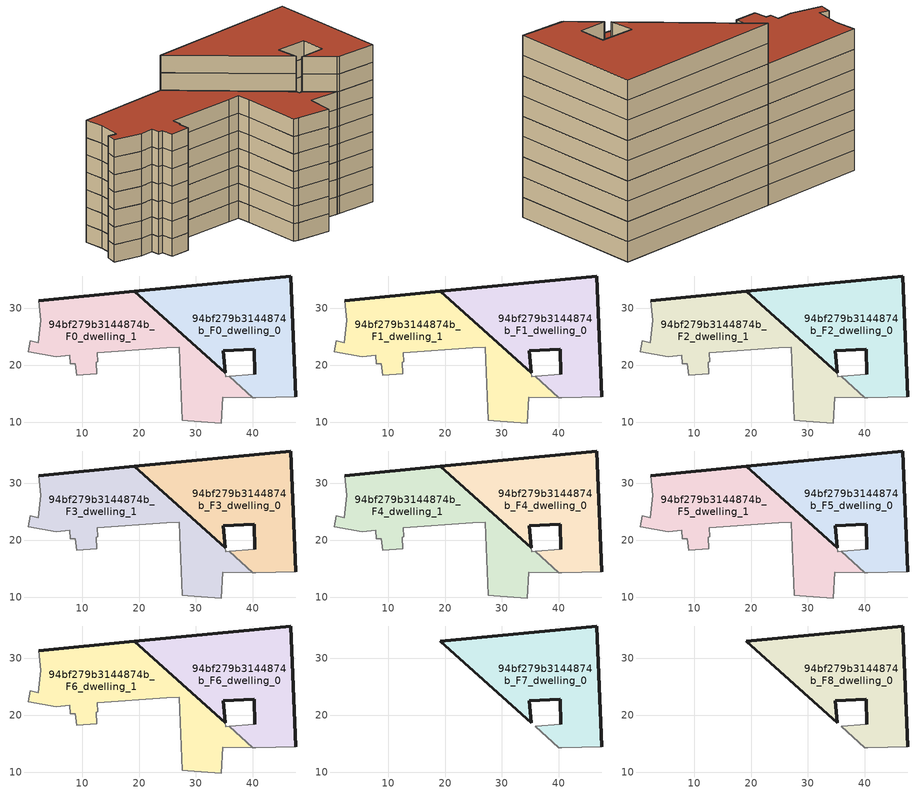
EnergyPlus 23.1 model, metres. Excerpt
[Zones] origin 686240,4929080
94bf279b3144874b_F0_dwelling_0
 floor ground (EU_floor_Construction): 47.5,14.45 46.68,35.66 19.16,32.96 35.16,18.66 34.78,22.5 40.21,22.78 40.36,18.42 35.85,18.04 40.01,14.32 40.49,14.31 z0
 wall outside (EU_wall_Construction): 40.36,18.42 40.21,22.78 34.78,22.5 35.16,18.66 / 35.15,18.66 19.16,32.96 46.68,35.66 47.5,14.45 z0:3
 wall adiabatic (EU_wall_Construction): 47.5,14.45 40.49,14.31 40.01,14.32 35.85,18.04 40.36,18.42 z0:3
94bf279b3144874b_F0_dwelling_1
 floor ground (EU_floor_Construction): 40.01,14.32 35.85,18.04 35.22,17.99 35.16,18.66 19.16,32.96 2.34,31.31 2.72,27.92 2.33,23.91 0.92,24.3 0.56,22.35 5.45,21.44 7.85,21.72 7.94,20.22 8.78,20.28 9.03,18.2 12.61,18.47 12.46,20.54 12.74,20.56 12.63,22.2 24.89,23.06 27.02,23.18 27.16,20.87 27.59,10.35 28.56,10.24 34.48,9.84 34.66,14.4 z0
 wall outside (EU_wall_Construction): 2.34,31.31 19.16,32.96 35.15,18.66 z0:3
 wall adiabatic (EU_wall_Construction): 35.16,18.66 35.22,17.99 35.85,18.04 40.01,14.32 34.66,14.4 34.48,9.84 28.56,10.24 27.59,10.35 27.16,20.87 27.02,23.18 24.89,23.06 12.63,22.2 12.74,20.56 12.46,20.54 12.61,18.47 9.03,18.2 8.78,20.28 7.94,20.22 7.85,21.72 5.45,21.44 0.56,22.35 0.92,24.3 2.33,23.91 2.72,27.92 2.34,31.31 z0:3
94bf279b3144874b_F1_dwelling_0
 floor to 94bf279b3144874b_F0_dwelling_0 (EU_floor_Construction): 47.5,14.45 46.68,35.66 19.16,32.96 35.15,18.66 34.78,22.5 40.21,22.78 40.36,18.42 35.85,18.04 40.01,14.32 40.49,14.31 z3
 wall outside (EU_wall_Construction): 40.36,18.42 40.21,22.78 34.78,22.5 35.16,18.66 / 35.15,18.66 19.16,32.96 46.68,35.66 47.5,14.45 z3:6
 wall adiabatic (EU_wall_Construction): 47.5,14.45 40.49,14.31 40.01,14.32 35.85,18.04 40.36,18.42 z3:6
94bf279b3144874b_F1_dwelling_1
 floor to 94bf279b3144874b_F0_dwelling_1 (EU_floor_Construction): 40.01,14.32 35.85,18.04 35.22,17.99 35.15,18.66 19.16,32.96 2.34,31.31 2.72,27.92 2.33,23.91 0.92,24.3 0.56,22.35 5.45,21.44 7.85,21.72 7.94,20.22 8.78,20.28 9.03,18.2 12.61,18.47 12.46,20.54 12.74,20.56 12.63,22.2 24.89,23.06 27.02,23.18 27.16,20.87 27.59,10.35 28.56,10.24 34.48,9.84 34.66,14.4 z3
 wall outside (EU_wall_Construction): 2.34,31.31 19.16,32.96 35.15,18.66 z3:6
 wall adiabatic (EU_wall_Construction): 35.16,18.66 35.22,17.99 35.85,18.04 40.01,14.32 34.66,14.4 34.48,9.84 28.56,10.24 27.59,10.35 27.16,20.87 27.02,23.18 24.89,23.06 12.63,22.2 12.74,20.56 12.46,20.54 12.61,18.47 9.03,18.2 8.78,20.28 7.94,20.22 7.85,21.72 5.45,21.44 0.56,22.35 0.92,24.3 2.33,23.91 2.72,27.92 2.34,31.31 z3:6
94bf279b3144874b_F2_dwelling_0
 floor to 94bf279b3144874b_F1_dwelling_0 (EU_floor_Construction): 47.5,14.45 46.68,35.66 19.16,32.96 35.15,18.66 34.78,22.5 40.21,22.78 40.36,18.42 35.85,18.04 40.01,14.32 40.49,14.31 z6
 wall outside (EU_wall_Construction): 40.36,18.42 40.21,22.78 34.78,22.5 35.16,18.66 / 35.15,18.66 19.16,32.96 46.68,35.66 47.5,14.45 z6:9
 wall adiabatic (EU_wall_Construction): 47.5,14.45 40.49,14.31 40.01,14.32 35.85,18.04 40.36,18.42 z6:9
94bf279b3144874b_F2_dwelling_1
 floor to 94bf279b3144874b_F1_dwelling_1 (EU_floor_Construction): 40.01,14.32 35.85,18.04 35.22,17.99 35.15,18.66 19.16,32.96 2.34,31.31 2.72,27.92 2.33,23.91 0.92,24.3 0.56,22.35 5.45,21.44 7.85,21.72 7.94,20.22 8.78,20.28 9.03,18.2 12.61,18.47 12.46,20.54 12.74,20.56 12.63,22.2 24.89,23.06 27.02,23.18 27.16,20.87 27.59,10.35 28.56,10.24 34.48,9.84 34.66,14.4 z6
 wall outside (EU_wall_Construction): 2.34,31.31 19.16,32.96 35.15,18.66 z6:9
 wall adiabatic (EU_wall_Construction): 35.16,18.66 35.22,17.99 35.85,18.04 40.01,14.32 34.66,14.4 34.48,9.84 28.56,10.24 27.59,10.35 27.16,20.87 27.02,23.18 24.89,23.06 12.63,22.2 12.74,20.56 12.46,20.54 12.61,18.47 9.03,18.2 8.78,20.28 7.94,20.22 7.85,21.72 5.45,21.44 0.56,22.35 0.92,24.3 2.33,23.91 2.72,27.92 2.34,31.31 z6:9
94bf279b3144874b_F3_dwelling_0
 floor to 94bf279b3144874b_F2_dwelling_0 (EU_floor_Construction): 47.5,14.45 46.68,35.66 19.16,32.96 35.15,18.66 34.78,22.5 40.21,22.78 40.36,18.42 35.85,18.04 40.01,14.32 40.49,14.31 z9
 wall outside (EU_wall_Construction): 40.36,18.42 40.21,22.78 34.78,22.5 35.16,18.66 / 35.15,18.66 19.16,32.96 46.68,35.66 47.5,14.45 z9:12
 wall adiabatic (EU_wall_Construction): 47.5,14.45 40.49,14.31 40.01,14.32 35.85,18.04 40.36,18.42 z9:12
94bf279b3144874b_F3_dwelling_1
 floor to 94bf279b3144874b_F2_dwelling_1 (EU_floor_Construction): 40.01,14.32 35.85,18.04 35.22,17.99 35.15,18.66 19.16,32.96 2.34,31.31 2.72,27.92 2.33,23.91 0.92,24.3 0.56,22.35 5.45,21.44 7.85,21.72 7.94,20.22 8.78,20.28 9.03,18.2 12.61,18.47 12.46,20.54 12.74,20.56 12.63,22.2 24.89,23.06 27.02,23.18 27.16,20.87 27.59,10.35 28.56,10.24 34.48,9.84 34.66,14.4 z9
 wall outside (EU_wall_Construction): 2.34,31.31 19.16,32.96 35.15,18.66 z9:12
 wall adiabatic (EU_wall_Construction): 35.16,18.66 35.22,17.99 35.85,18.04 40.01,14.32 34.66,14.4 34.48,9.84 28.56,10.24 27.59,10.35 27.16,20.87 27.02,23.18 24.89,23.06 12.63,22.2 12.74,20.56 12.46,20.54 12.61,18.47 9.03,18.2 8.78,20.28 7.94,20.22 7.85,21.72 5.45,21.44 0.56,22.35 0.92,24.3 2.33,23.91 2.72,27.92 2.34,31.31 z9:12
94bf279b3144874b_F4_dwelling_0
 floor to 94bf279b3144874b_F3_dwelling_0 (EU_floor_Construction): 47.5,14.45 46.68,35.66 19.16,32.96 35.15,18.66 34.78,22.5 40.21,22.78 40.36,18.42 35.85,18.04 40.01,14.32 40.49,14.31 z12
 wall outside (EU_wall_Construction): 40.36,18.42 40.21,22.78 34.78,22.5 35.16,18.66 / 35.15,18.66 19.16,32.96 46.68,35.66 47.5,14.45 z12:15
 wall adiabatic (EU_wall_Construction): 47.5,14.45 40.49,14.31 40.01,14.32 35.85,18.04 40.36,18.42 z12:15
94bf279b3144874b_F4_dwelling_1
 floor to 94bf279b3144874b_F3_dwelling_1 (EU_floor_Construction): 40.01,14.32 35.85,18.04 35.22,17.99 35.15,18.66 19.16,32.96 2.34,31.31 2.72,27.92 2.33,23.91 0.92,24.3 0.56,22.35 5.45,21.44 7.85,21.72 7.94,20.22 8.78,20.28 9.03,18.2 12.61,18.47 12.46,20.54 12.74,20.56 12.63,22.2 24.89,23.06 27.02,23.18 27.16,20.87 27.59,10.35 28.56,10.24 34.48,9.84 34.66,14.4 z12
 wall outside (EU_wall_Construction): 2.34,31.31 19.16,32.96 35.15,18.66 z12:15
 wall adiabatic (EU_wall_Construction): 35.16,18.66 35.22,17.99 35.85,18.04 40.01,14.32 34.66,14.4 34.48,9.84 28.56,10.24 27.59,10.35 27.16,20.87 27.02,23.18 24.89,23.06 12.63,22.2 12.74,20.56 12.46,20.54 12.61,18.47 9.03,18.2 8.78,20.28 7.94,20.22 7.85,21.72 5.45,21.44 0.56,22.35 0.92,24.3 2.33,23.91 2.72,27.92 2.34,31.31 z12:15
94bf279b3144874b_F5_dwelling_0
 floor to 94bf279b3144874b_F4_dwelling_0 (EU_floor_Construction): 47.5,14.45 46.68,35.66 19.16,32.96 35.15,18.66 34.78,22.5 40.21,22.78 40.36,18.42 35.85,18.04 40.01,14.32 40.49,14.31 z15
 wall outside (EU_wall_Construction): 40.36,18.42 40.21,22.78 34.78,22.5 35.16,18.66 / 35.15,18.66 19.16,32.96 46.68,35.66 47.5,14.45 z15:18
 wall adiabatic (EU_wall_Construction): 47.5,14.45 40.49,14.31 40.01,14.32 35.85,18.04 40.36,18.42 z15:18
94bf279b3144874b_F5_dwelling_1
 floor to 94bf279b3144874b_F4_dwelling_1 (EU_floor_Construction): 40.01,14.32 35.85,18.04 35.22,17.99 35.15,18.66 19.16,32.96 2.34,31.31 2.72,27.92 2.33,23.91 0.92,24.3 0.56,22.35 5.45,21.44 7.85,21.72 7.94,20.22 8.78,20.28 9.03,18.2 12.61,18.47 12.46,20.54 12.74,20.56 12.63,22.2 24.89,23.06 27.02,23.18 27.16,20.87 27.59,10.35 28.56,10.24 34.48,9.84 34.66,14.4 z15
 wall outside (EU_wall_Construction): 2.34,31.31 19.16,32.96 35.15,18.66 z15:18
 wall adiabatic (EU_wall_Construction): 35.16,18.66 35.22,17.99 35.85,18.04 40.01,14.32 34.66,14.4 34.48,9.84 28.56,10.24 27.59,10.35 27.16,20.87 27.02,23.18 24.89,23.06 12.63,22.2 12.74,20.56 12.46,20.54 12.61,18.47 9.03,18.2 8.78,20.28 7.94,20.22 7.85,21.72 5.45,21.44 0.56,22.35 0.92,24.3 2.33,23.91 2.72,27.92 2.34,31.31 z15:18
94bf279b3144874b_F6_dwelling_0
 floor to 94bf279b3144874b_F5_dwelling_0 (EU_floor_Construction): 47.5,14.45 46.68,35.66 19.16,32.96 35.15,18.66 34.78,22.5 40.21,22.78 40.36,18.42 35.85,18.04 40.01,14.32 40.49,14.31 z18
 wall outside (EU_wall_Construction): 40.36,18.42 40.21,22.78 34.78,22.5 35.16,18.66 / 35.15,18.66 19.16,32.96 46.68,35.66 47.5,14.45 z18:21
 wall adiabatic (EU_wall_Construction): 47.5,14.45 40.49,14.31 40.01,14.32 35.85,18.04 40.36,18.42 z18:21
94bf279b3144874b_F6_dwelling_1
 floor to 94bf279b3144874b_F5_dwelling_1 (EU_floor_Construction): 40.01,14.32 35.85,18.04 35.22,17.99 35.15,18.66 19.16,32.96 2.34,31.31 2.72,27.92 2.33,23.91 0.92,24.3 0.56,22.35 5.45,21.44 7.85,21.72 7.94,20.22 8.78,20.28 9.03,18.2 12.61,18.47 12.46,20.54 12.74,20.56 12.63,22.2 24.89,23.06 27.02,23.18 27.16,20.87 27.59,10.35 28.56,10.24 34.48,9.84 34.66,14.4 z18
 wall outside (EU_wall_Construction): 2.34,31.31 19.16,32.96 35.15,18.66 z18:21
 wall adiabatic (EU_wall_Construction): 35.16,18.66 35.22,17.99 35.85,18.04 40.01,14.32 34.66,14.4 34.48,9.84 28.56,10.24 27.59,10.35 27.16,20.87 27.02,23.18 24.89,23.06 12.63,22.2 12.74,20.56 12.46,20.54 12.61,18.47 9.03,18.2 8.78,20.28 7.94,20.22 7.85,21.72 5.45,21.44 0.56,22.35 0.92,24.3 2.33,23.91 2.72,27.92 2.34,31.31 z18:21
 roof outside (EU_roof_Construction): 35.16,18.66 35.22,17.99 35.85,18.04 40.01,14.32 34.66,14.4 34.48,9.84 28.56,10.24 27.59,10.35 27.16,20.87 27.02,23.18 24.89,23.06 12.63,22.2 12.74,20.56 12.46,20.54 12.61,18.47 9.03,18.2 8.78,20.28 7.94,20.22 7.85,21.72 5.45,21.44 0.56,22.35 0.92,24.3 2.33,23.91 2.72,27.92 2.34,31.31 19.16,32.96 z21
94bf279b3144874b_F7_dwelling_0
 floor to 94bf279b3144874b_F6_dwelling_0 (EU_floor_Construction): 47.5,14.45 46.68,35.66 19.16,32.96 35.15,18.66 34.78,22.5 40.21,22.78 40.36,18.42 35.85,18.04 40.01,14.32 40.49,14.31 z21
 wall outside (EU_wall_Construction): 40.36,18.42 40.21,22.78 34.78,22.5 35.16,18.66 19.16,32.96 46.68,35.66 47.5,14.45 z21:24
 wall adiabatic (EU_wall_Construction): 47.5,14.45 40.49,14.31 40.01,14.32 35.85,18.04 40.36,18.42 z21:24
94bf279b3144874b_F8_dwelling_0
 floor to 94bf279b3144874b_F7_dwelling_0 (EU_floor_Construction): 47.5,14.45 46.68,35.66 19.16,32.96 35.15,18.66 34.78,22.5 40.21,22.78 40.36,18.42 35.85,18.04 40.01,14.32 40.49,14.31 z24
 wall outside (EU_wall_Construction): 40.36,18.42 40.21,22.78 34.78,22.5 35.16,18.66 19.16,32.96 46.68,35.66 47.5,14.45 z24:27
 wall adiabatic (EU_wall_Construction): 47.5,14.45 40.49,14.31 40.01,14.32 35.85,18.04 40.36,18.42 z24:27
 roof outside (EU_roof_Construction): 46.68,35.66 47.5,14.45 40.49,14.31 40.01,14.32 35.85,18.04 40.36,18.42 40.21,22.78 34.78,22.5 35.16,18.66 19.16,32.96 z27
[Building]
EU S2 Campaign: North Axis=0; Terrain=City; Solar Distribution=FullExterior
[Site:Location]
Bologna: Latitude=44.5; Longitude=11.25; Time Zone=1; Elevation=37
[SizingPeriod:WeatherFileDays]
AnnualSizingPeriod: Begin Month=1; Begin Day of Month=1; End Month=12; End Day of Month=31; Day of Week for Start Day=Monday; Use Weather File Daylight Saving Period=No; Use Weather File Rain and Snow Indicators=No
[MATERIAL]
EU_InternalMass_Material: Roughness=MediumRough; Thickness=0.1; Conductivity=1; Density=1800; Specific Heat=900; Thermal Absorptance=0.9; Solar Absorptance=0.7; Visible Absorptance=0.7
[MATERIAL:NOMASS] Roughness=MediumRough; Thermal Absorptance=0.9; Solar Absorptance=0.7; Visible Absorptance=0.7
Name | Thermal Resistance
EU_wall_NoMass | 0.905828
EU_roof_NoMass | 0.37593
EU_floor_NoMass | 0.67114
[CONSTRUCTION]
EU_wall_Construction: EU_wall_NoMass
EU_roof_Construction: EU_roof_NoMass
EU_floor_Construction: EU_floor_NoMass
EU_InternalMass_Construction: EU_InternalMass_Material
[ZONE] Type=1; Multiplier=1; Ceiling Height=autocalculate; Floor Area=autocalculate; Part of Total Floor Area=Yes
Name | Volume
94bf279b3144874b_F0_dwelling_0; 94bf279b3144874b_F1_dwelling_0; 94bf279b3144874b_F2_dwelling_0; 94bf279b3144874b_F3_dwelling_0; 94bf279b3144874b_F4_dwelling_0; 94bf279b3144874b_F5_dwelling_0; 94bf279b3144874b_F6_dwelling_0; 94bf279b3144874b_F7_dwelling_0; 94bf279b3144874b_F8_dwelling_0 | 1022.56
94bf279b3144874b_F0_dwelling_1; 94bf279b3144874b_F1_dwelling_1; 94bf279b3144874b_F2_dwelling_1; 94bf279b3144874b_F3_dwelling_1; 94bf279b3144874b_F4_dwelling_1; 94bf279b3144874b_F5_dwelling_1; 94bf279b3144874b_F6_dwelling_1 | 1022.57
[INTERNALMASS] Construction=EU_InternalMass_Construction
Name | Zone or ZoneList | Surface Area
94bf279b3144874b_F0_dwelling_0_EU_InternalMass | 94bf279b3144874b_F0_dwelling_0 | 340.854
94bf279b3144874b_F0_dwelling_1_EU_InternalMass | 94bf279b3144874b_F0_dwelling_1 | 340.856
94bf279b3144874b_F1_dwelling_0_EU_InternalMass | 94bf279b3144874b_F1_dwelling_0 | 340.854
94bf279b3144874b_F1_dwelling_1_EU_InternalMass | 94bf279b3144874b_F1_dwelling_1 | 340.856
94bf279b3144874b_F2_dwelling_0_EU_InternalMass | 94bf279b3144874b_F2_dwelling_0 | 340.854
94bf279b3144874b_F2_dwelling_1_EU_InternalMass | 94bf279b3144874b_F2_dwelling_1 | 340.856
94bf279b3144874b_F3_dwelling_0_EU_InternalMass | 94bf279b3144874b_F3_dwelling_0 | 340.854
94bf279b3144874b_F3_dwelling_1_EU_InternalMass | 94bf279b3144874b_F3_dwelling_1 | 340.856
94bf279b3144874b_F4_dwelling_0_EU_InternalMass | 94bf279b3144874b_F4_dwelling_0 | 340.854
94bf279b3144874b_F4_dwelling_1_EU_InternalMass | 94bf279b3144874b_F4_dwelling_1 | 340.856
94bf279b3144874b_F5_dwelling_0_EU_InternalMass | 94bf279b3144874b_F5_dwelling_0 | 340.854
94bf279b3144874b_F5_dwelling_1_EU_InternalMass | 94bf279b3144874b_F5_dwelling_1 | 340.856
94bf279b3144874b_F6_dwelling_0_EU_InternalMass | 94bf279b3144874b_F6_dwelling_0 | 340.854
94bf279b3144874b_F6_dwelling_1_EU_InternalMass | 94bf279b3144874b_F6_dwelling_1 | 340.856
94bf279b3144874b_F7_dwelling_0_EU_InternalMass | 94bf279b3144874b_F7_dwelling_0 | 681.521
94bf279b3144874b_F8_dwelling_0_EU_InternalMass | 94bf279b3144874b_F8_dwelling_0 | 681.521
[OTHEREQUIPMENT] Fuel Type=Electricity; Design Level Calculation Method=Watts/Area; Power per Zone Floor Area=1; Fraction Latent=0; Fraction Radiant=0; Fraction Lost=0; Carbon Dioxide Generation Rate=0; EndUse Subcategory=EU_Step8_InternalGains
Name | Zone or ZoneList or Space or SpaceList | Schedule
EU_Step8_InternalGain_94bf279b3144874b_F0_dwelling_0_f000 | 94bf279b3144874b_F0_dwelling_0 | EU_Step8_GainSchedule_94bf279b3144874b_F0_dwelling_0_f000
EU_Step8_InternalGain_94bf279b3144874b_F0_dwelling_1_f000 | 94bf279b3144874b_F0_dwelling_1 | EU_Step8_GainSchedule_94bf279b3144874b_F0_dwelling_1_f000
EU_Step8_InternalGain_94bf279b3144874b_F1_dwelling_0_f000 | 94bf279b3144874b_F1_dwelling_0 | EU_Step8_GainSchedule_94bf279b3144874b_F1_dwelling_0_f000
EU_Step8_InternalGain_94bf279b3144874b_F1_dwelling_1_f000 | 94bf279b3144874b_F1_dwelling_1 | EU_Step8_GainSchedule_94bf279b3144874b_F1_dwelling_1_f000
EU_Step8_InternalGain_94bf279b3144874b_F2_dwelling_0_f000 | 94bf279b3144874b_F2_dwelling_0 | EU_Step8_GainSchedule_94bf279b3144874b_F2_dwelling_0_f000
EU_Step8_InternalGain_94bf279b3144874b_F2_dwelling_1_f000 | 94bf279b3144874b_F2_dwelling_1 | EU_Step8_GainSchedule_94bf279b3144874b_F2_dwelling_1_f000
EU_Step8_InternalGain_94bf279b3144874b_F3_dwelling_0_f000 | 94bf279b3144874b_F3_dwelling_0 | EU_Step8_GainSchedule_94bf279b3144874b_F3_dwelling_0_f000
EU_Step8_InternalGain_94bf279b3144874b_F3_dwelling_1_f000 | 94bf279b3144874b_F3_dwelling_1 | EU_Step8_GainSchedule_94bf279b3144874b_F3_dwelling_1_f000
EU_Step8_InternalGain_94bf279b3144874b_F4_dwelling_0_f000 | 94bf279b3144874b_F4_dwelling_0 | EU_Step8_GainSchedule_94bf279b3144874b_F4_dwelling_0_f000
EU_Step8_InternalGain_94bf279b3144874b_F4_dwelling_1_f000 | 94bf279b3144874b_F4_dwelling_1 | EU_Step8_GainSchedule_94bf279b3144874b_F4_dwelling_1_f000
EU_Step8_InternalGain_94bf279b3144874b_F5_dwelling_0_f000 | 94bf279b3144874b_F5_dwelling_0 | EU_Step8_GainSchedule_94bf279b3144874b_F5_dwelling_0_f000
EU_Step8_InternalGain_94bf279b3144874b_F5_dwelling_1_f000 | 94bf279b3144874b_F5_dwelling_1 | EU_Step8_GainSchedule_94bf279b3144874b_F5_dwelling_1_f000
EU_Step8_InternalGain_94bf279b3144874b_F6_dwelling_0_f000 | 94bf279b3144874b_F6_dwelling_0 | EU_Step8_GainSchedule_94bf279b3144874b_F6_dwelling_0_f000
EU_Step8_InternalGain_94bf279b3144874b_F6_dwelling_1_f000 | 94bf279b3144874b_F6_dwelling_1 | EU_Step8_GainSchedule_94bf279b3144874b_F6_dwelling_1_f000
EU_Step8_InternalGain_94bf279b3144874b_F7_dwelling_0_f000 | 94bf279b3144874b_F7_dwelling_0 | EU_Step8_GainSchedule_94bf279b3144874b_F7_dwelling_0_f000
EU_Step8_InternalGain_94bf279b3144874b_F8_dwelling_0_f000 | 94bf279b3144874b_F8_dwelling_0 | EU_Step8_GainSchedule_94bf279b3144874b_F8_dwelling_0_f000
[ZONEVENTILATION:DESIGNFLOWRATE] Schedule=EU_AlwaysOn; Design Flow Rate Calculation Method=AirChanges/Hour; Air Changes per Hour=0.73129; Ventilation Type=Natural; Fan Pressure Rise=0; Fan Total Efficiency=1; Constant Term Coefficient=1; Temperature Term Coefficient=0; Velocity Term Coefficient=0; Velocity Squared Term Coefficient=0; Minimum Indoor Temperature=-100; Maximum Indoor Temperature=100; Delta Temperature=-100; Minimum Outdoor Temperature=-100; Maximum Outdoor Temperature=100; Maximum Wind Speed=40
Name | Zone or ZoneList or Space or SpaceList
EU_ConstantAir_94bf279b3144874b_F0_dwelling_0 | 94bf279b3144874b_F0_dwelling_0
EU_ConstantAir_94bf279b3144874b_F0_dwelling_1 | 94bf279b3144874b_F0_dwelling_1
EU_ConstantAir_94bf279b3144874b_F1_dwelling_0 | 94bf279b3144874b_F1_dwelling_0
EU_ConstantAir_94bf279b3144874b_F1_dwelling_1 | 94bf279b3144874b_F1_dwelling_1
EU_ConstantAir_94bf279b3144874b_F2_dwelling_0 | 94bf279b3144874b_F2_dwelling_0
EU_ConstantAir_94bf279b3144874b_F2_dwelling_1 | 94bf279b3144874b_F2_dwelling_1
EU_ConstantAir_94bf279b3144874b_F3_dwelling_0 | 94bf279b3144874b_F3_dwelling_0
EU_ConstantAir_94bf279b3144874b_F3_dwelling_1 | 94bf279b3144874b_F3_dwelling_1
EU_ConstantAir_94bf279b3144874b_F4_dwelling_0 | 94bf279b3144874b_F4_dwelling_0
EU_ConstantAir_94bf279b3144874b_F4_dwelling_1 | 94bf279b3144874b_F4_dwelling_1
EU_ConstantAir_94bf279b3144874b_F5_dwelling_0 | 94bf279b3144874b_F5_dwelling_0
EU_ConstantAir_94bf279b3144874b_F5_dwelling_1 | 94bf279b3144874b_F5_dwelling_1
EU_ConstantAir_94bf279b3144874b_F6_dwelling_0 | 94bf279b3144874b_F6_dwelling_0
EU_ConstantAir_94bf279b3144874b_F6_dwelling_1 | 94bf279b3144874b_F6_dwelling_1
EU_ConstantAir_94bf279b3144874b_F7_dwelling_0 | 94bf279b3144874b_F7_dwelling_0
EU_ConstantAir_94bf279b3144874b_F8_dwelling_0 | 94bf279b3144874b_F8_dwelling_0
[HVACTEMPLATE:THERMOSTAT] Constant Heating Setpoint=20; Constant Cooling Setpoint=50
EU_HeatOnly_94bf279b3144874b_F0_dwelling_0; EU_HeatOnly_94bf279b3144874b_F0_dwelling_1; EU_HeatOnly_94bf279b3144874b_F1_dwelling_0; EU_HeatOnly_94bf279b3144874b_F1_dwelling_1; EU_HeatOnly_94bf279b3144874b_F2_dwelling_0; EU_HeatOnly_94bf279b3144874b_F2_dwelling_1; EU_HeatOnly_94bf279b3144874b_F3_dwelling_0; EU_HeatOnly_94bf279b3144874b_F3_dwelling_1; EU_HeatOnly_94bf279b3144874b_F4_dwelling_0; EU_HeatOnly_94bf279b3144874b_F4_dwelling_1; EU_HeatOnly_94bf279b3144874b_F5_dwelling_0; EU_HeatOnly_94bf279b3144874b_F5_dwelling_1; EU_HeatOnly_94bf279b3144874b_F6_dwelling_0; EU_HeatOnly_94bf279b3144874b_F6_dwelling_1; EU_HeatOnly_94bf279b3144874b_F7_dwelling_0; EU_HeatOnly_94bf279b3144874b_F8_dwelling_0
[HVACTEMPLATE:ZONE:IDEALLOADSAIRSYSTEM] System Availability Schedule=EU_AlwaysOn; Maximum Heating Supply Air Temperature=50; Minimum Cooling Supply Air Temperature=13; Maximum Heating Supply Air Humidity Ratio=0.0156; Minimum Cooling Supply Air Humidity Ratio=0.0077; Heating Limit=NoLimit; Cooling Limit=NoLimit; Heating Availability Schedule=EU_AlwaysOn; Cooling Availability Schedule=EU_CoolingOff; Dehumidification Control Type=ConstantSensibleHeatRatio; Cooling Sensible Heat Ratio=0.7; Dehumidification Setpoint=60; Humidification Control Type=None; Humidification Setpoint=30; Outdoor Air Method=None; Outdoor Air Flow Rate per Person=0.00944; Outdoor Air Flow Rate per Zone Floor Area=0; Outdoor Air Flow Rate per Zone=0; Demand Controlled Ventilation Type=None; Outdoor Air Economizer Type=NoEconomizer; Heat Recovery Type=None; Sensible Heat Recovery Effectiveness=0.7; Latent Heat Recovery Effectiveness=0.65
Name | Template Thermostat
94bf279b3144874b_F0_dwelling_0 | EU_HeatOnly_94bf279b3144874b_F0_dwelling_0
94bf279b3144874b_F0_dwelling_1 | EU_HeatOnly_94bf279b3144874b_F0_dwelling_1
94bf279b3144874b_F1_dwelling_0 | EU_HeatOnly_94bf279b3144874b_F1_dwelling_0
94bf279b3144874b_F1_dwelling_1 | EU_HeatOnly_94bf279b3144874b_F1_dwelling_1
94bf279b3144874b_F2_dwelling_0 | EU_HeatOnly_94bf279b3144874b_F2_dwelling_0
94bf279b3144874b_F2_dwelling_1 | EU_HeatOnly_94bf279b3144874b_F2_dwelling_1
94bf279b3144874b_F3_dwelling_0 | EU_HeatOnly_94bf279b3144874b_F3_dwelling_0
94bf279b3144874b_F3_dwelling_1 | EU_HeatOnly_94bf279b3144874b_F3_dwelling_1
94bf279b3144874b_F4_dwelling_0 | EU_HeatOnly_94bf279b3144874b_F4_dwelling_0
94bf279b3144874b_F4_dwelling_1 | EU_HeatOnly_94bf279b3144874b_F4_dwelling_1
94bf279b3144874b_F5_dwelling_0 | EU_HeatOnly_94bf279b3144874b_F5_dwelling_0
94bf279b3144874b_F5_dwelling_1 | EU_HeatOnly_94bf279b3144874b_F5_dwelling_1
94bf279b3144874b_F6_dwelling_0 | EU_HeatOnly_94bf279b3144874b_F6_dwelling_0
94bf279b3144874b_F6_dwelling_1 | EU_HeatOnly_94bf279b3144874b_F6_dwelling_1
94bf279b3144874b_F7_dwelling_0 | EU_HeatOnly_94bf279b3144874b_F7_dwelling_0
94bf279b3144874b_F8_dwelling_0 | EU_HeatOnly_94bf279b3144874b_F8_dwelling_0
[SIZING:ZONE] Zone Cooling Design Supply Air Temperature Input Method=SupplyAirTemperature; Zone Cooling Design Supply Air Temperature=13; Zone Heating Design Supply Air Temperature Input Method=SupplyAirTemperature; Zone Heating Design Supply Air Temperature=50; Zone Cooling Design Supply Air Humidity Ratio=0.008; Zone Heating Design Supply Air Humidity Ratio=0.008; Cooling Design Air Flow Method=DesignDay; Cooling Design Air Flow Rate=0; Cooling Minimum Air Flow per Zone Floor Area=0.000762; Cooling Minimum Air Flow=0; Cooling Minimum Air Flow Fraction=0.2; Heating Design Air Flow Method=DesignDay; Heating Design Air Flow Rate=0; Heating Maximum Air Flow per Zone Floor Area=0.002032; Heating Maximum Air Flow=0.141576; Heating Maximum Air Flow Fraction=0.3; Account for Dedicated Outdoor Air System=No; Dedicated Outdoor Air System Control Strategy=NeutralSupplyAir; Dedicated Outdoor Air Low Setpoint Temperature for Design=autosize; Dedicated Outdoor Air High Setpoint Temperature for Design=autosize; Zone Load Sizing Method=Sensible Load Only No Latent Load; Zone Latent Cooling Design Supply Air Humidity Ratio Input Method=HumidityRatioDifference; Zone Cooling Design Supply Air Humidity Ratio Difference=0.005; Zone Latent Heating Design Supply Air Humidity Ratio Input Method=HumidityRatioDifference; Zone Humidification Design Supply Air Humidity Ratio Difference=0.005
94bf279b3144874b_F0_dwelling_0; 94bf279b3144874b_F0_dwelling_1; 94bf279b3144874b_F1_dwelling_0; 94bf279b3144874b_F1_dwelling_1; 94bf279b3144874b_F2_dwelling_0; 94bf279b3144874b_F2_dwelling_1; 94bf279b3144874b_F3_dwelling_0; 94bf279b3144874b_F3_dwelling_1; 94bf279b3144874b_F4_dwelling_0; 94bf279b3144874b_F4_dwelling_1; 94bf279b3144874b_F5_dwelling_0; 94bf279b3144874b_F5_dwelling_1; 94bf279b3144874b_F6_dwelling_0; 94bf279b3144874b_F6_dwelling_1; 94bf279b3144874b_F7_dwelling_0; 94bf279b3144874b_F8_dwelling_0
[SCHEDULE:CONSTANT]
Name | Hourly Value
EU_AlwaysOn | 1
EU_CoolingOff | 0
[SCHEDULE:FILE] Column Number=1; Rows to Skip at Top=0; Number of Hours of Data=8760; Column Separator=Comma; Interpolate to Timestep=No; Minutes per Item=60; Adjust Schedule for Daylight Savings=Yes
Name | File
EU_Step8_GainSchedule_94bf279b3144874b_F0_dwelling_0_f000 | ../../schedules/94bf279b3144874b/94bf279b3144874b_F0_dwelling_0_f000_gain.csv
EU_Step8_GainSchedule_94bf279b3144874b_F0_dwelling_1_f000 | ../../schedules/94bf279b3144874b/94bf279b3144874b_F0_dwelling_1_f000_gain.csv
EU_Step8_GainSchedule_94bf279b3144874b_F1_dwelling_0_f000 | ../../schedules/94bf279b3144874b/94bf279b3144874b_F1_dwelling_0_f000_gain.csv
EU_Step8_GainSchedule_94bf279b3144874b_F1_dwelling_1_f000 | ../../schedules/94bf279b3144874b/94bf279b3144874b_F1_dwelling_1_f000_gain.csv
EU_Step8_GainSchedule_94bf279b3144874b_F2_dwelling_0_f000 | ../../schedules/94bf279b3144874b/94bf279b3144874b_F2_dwelling_0_f000_gain.csv
EU_Step8_GainSchedule_94bf279b3144874b_F2_dwelling_1_f000 | ../../schedules/94bf279b3144874b/94bf279b3144874b_F2_dwelling_1_f000_gain.csv
EU_Step8_GainSchedule_94bf279b3144874b_F3_dwelling_0_f000 | ../../schedules/94bf279b3144874b/94bf279b3144874b_F3_dwelling_0_f000_gain.csv
EU_Step8_GainSchedule_94bf279b3144874b_F3_dwelling_1_f000 | ../../schedules/94bf279b3144874b/94bf279b3144874b_F3_dwelling_1_f000_gain.csv
EU_Step8_GainSchedule_94bf279b3144874b_F4_dwelling_0_f000 | ../../schedules/94bf279b3144874b/94bf279b3144874b_F4_dwelling_0_f000_gain.csv
EU_Step8_GainSchedule_94bf279b3144874b_F4_dwelling_1_f000 | ../../schedules/94bf279b3144874b/94bf279b3144874b_F4_dwelling_1_f000_gain.csv
EU_Step8_GainSchedule_94bf279b3144874b_F5_dwelling_0_f000 | ../../schedules/94bf279b3144874b/94bf279b3144874b_F5_dwelling_0_f000_gain.csv
EU_Step8_GainSchedule_94bf279b3144874b_F5_dwelling_1_f000 | ../../schedules/94bf279b3144874b/94bf279b3144874b_F5_dwelling_1_f000_gain.csv
EU_Step8_GainSchedule_94bf279b3144874b_F6_dwelling_0_f000 | ../../schedules/94bf279b3144874b/94bf279b3144874b_F6_dwelling_0_f000_gain.csv
EU_Step8_GainSchedule_94bf279b3144874b_F6_dwelling_1_f000 | ../../schedules/94bf279b3144874b/94bf279b3144874b_F6_dwelling_1_f000_gain.csv
EU_Step8_GainSchedule_94bf279b3144874b_F7_dwelling_0_f000 | ../../schedules/94bf279b3144874b/94bf279b3144874b_F7_dwelling_0_f000_gain.csv
EU_Step8_GainSchedule_94bf279b3144874b_F8_dwelling_0_f000 | ../../schedules/94bf279b3144874b/94bf279b3144874b_F8_dwelling_0_f000_gain.csv
